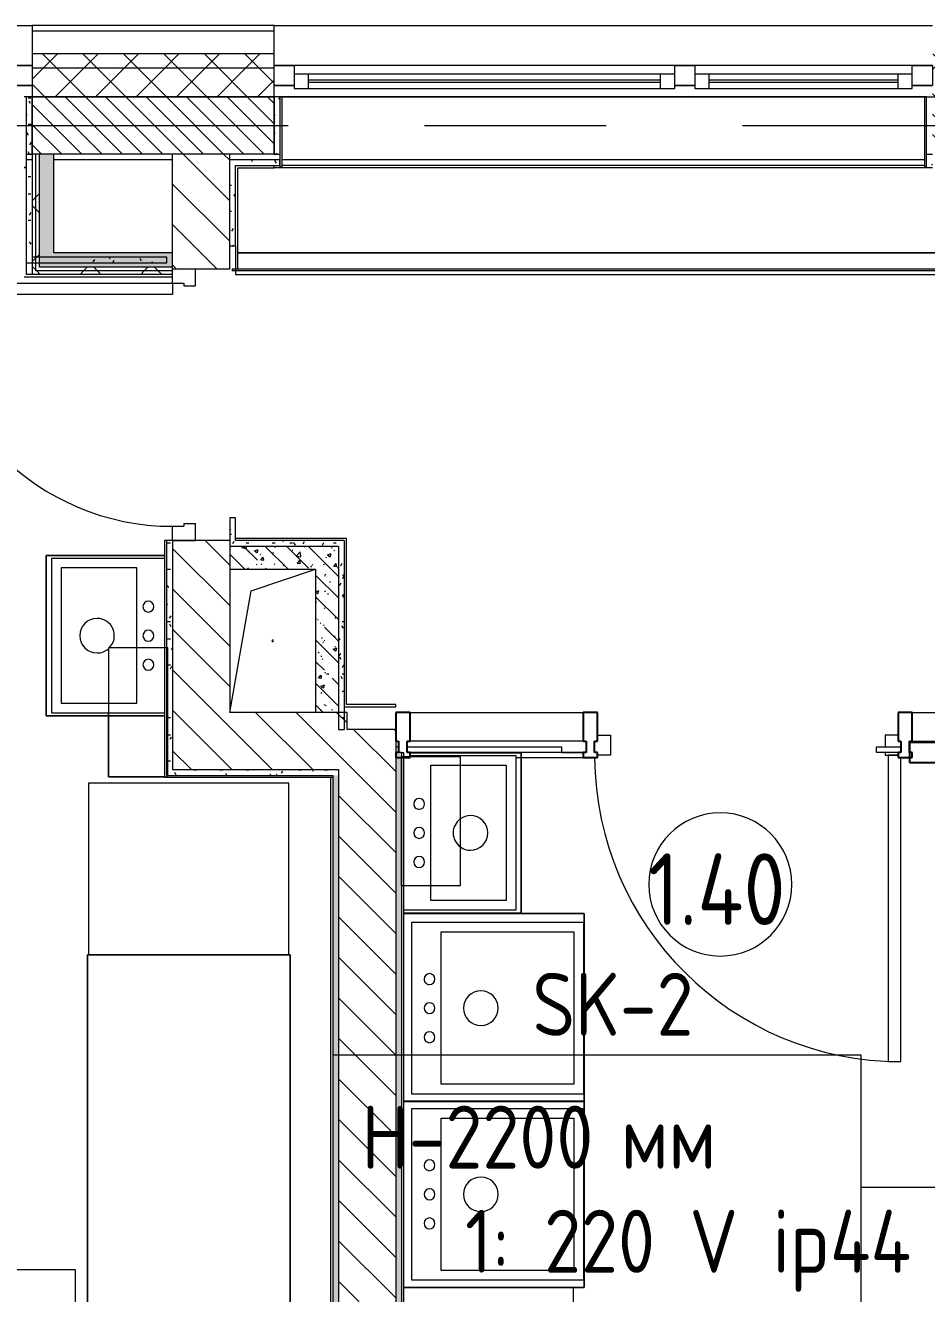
# Model space of a CAD drawing. Header units: millimetres. Extents: x 35881 to 234190, y -8553 to 29063.
# Drawn here: x 56836 to 59985, y 22920 to 27350 of the extents above; entities that cross this region are included whole.
import ezdxf

# ---------------------------------------------------------------- set-up
doc = ezdxf.new("R2010")
doc.units = ezdxf.units.MM
doc.linetypes.add('Осевая', pattern=[3175, 635, -476.25, 1587.5, -476.25])
for name, color, linetype, lineweight in [('A-AREA-IDEN', 7, 'Continuous', 9), ('A-DETL-GENF', 7, 'Continuous', 9), ('A-DOOR', 7, 'Continuous', 9), ('A-DOOR-1', 7, 'Continuous', 13), ('A-DOOR-FRAM', 7, 'Continuous', 13), ('A-GENM', 7, 'Continuous', 9), ('A-GLAZ', 7, 'Continuous', 9), ('A-GLAZ-1', 7, 'Continuous', 13), ('A-GLAZ-CURT', 7, 'Continuous', 9), ('A-GLAZ-CURT-1', 7, 'Continuous', 25), ('A-GLAZ-CWMG', 7, 'Continuous', 9), ('A-GLAZ-CWMG-1', 7, 'Continuous', 25), ('A-WALL', 7, 'Continuous', 9), ('E-ELEC-FIXT-IDEN', 7, 'Continuous', 9), ('I-WALL', 7, 'Continuous', 9), ('P-SANR-FIXT', 7, 'Continuous', 9), ('Оси-2', 7, 'Осевая', 9)]:
    doc.layers.add(name, color=color, linetype=linetype, lineweight=lineweight)
for name, color, linetype, lineweight, true_color in [('A-WALL-1', 7, 'Continuous', 9, 0x3c3c3c), ('A-WALL-FNSH-1', 7, 'Continuous', 9, 0x3c3c3c), ('I-FURN-1', 7, 'Continuous', 9, 0xf0f0f0)]:
    doc.layers.add(name, color=color, linetype=linetype, lineweight=lineweight, true_color=true_color)
doc.styles.add('GOST Common', font='GOST_Common.ttf', dxfattribs={"width": 0.9, "height": 220})
doc.styles.add('GOST Common_1', font='GOST_Common.ttf', dxfattribs={"width": 0.9, "height": 250})
pattern_1 = [(135, (0, 0), (-70.71068, -70.71068), [])]
pattern_2 = [(45, (0, 0), (-70.71068, 70.71068), []), (135, (0, 0), (-70.71068, -70.71068), [])]
pattern_3 = [(135, (0, 0), (-75.43415, -75.43415), [106.68, -17.78, 3.556, -17.78]), (135, (0, 75.39), (-75.43415, -75.43415), []), (50, (0, 0), (127.52922, -11.15758), [13.335, -146.685]), (355, (0, 0), (-24.66966, 133.74002), [10.668, -117.348]), (100.451, (10.63, -0.93), (102.85973, 122.58178), [11.333, -124.663]), (46.184, (0, 35.56), (189.75516, -29.43036), [20.002, -220.027]), (96.636, (15.81, 33.1), (166.1822, 173.1996), [17, -186.995]), (351.184, (0, 35.56), (166.18393, 173.1976), [16.002, -176.022]), (21, (17.78, 26.67), (106.13027, -71.58603), [13.335, -146.685]), (326, (17.78, 26.67), (43.26188, 128.93175), [10.668, -117.348]), (71.451, (26.62, 20.7), (149.39198, 57.34505), [11.333, -124.663]), (37.5, (0, 0), (2.162228, 59.188357), [3.353, -112.573, 3.353, -115.773, -117.792]), (37.5, (0, 0), (2.162228, 59.188357), [-235.052, 3.353, -114.44]), (7.5, (0, 0), (46.77386, 70.12615), [3.353, -64.567, 3.353, -109.906, -44.894]), (7.5, (0, 0), (46.77386, 70.12615), [-181.178, 3.353, -41.542]), (327.5, (-39.65, 0), (94.91367, -4.010093), [3.353, -41.097, 3.353, -135.331, -184.023]), (327.5, (-39.65, 0), (94.91367, -4.010093), [-183.134, 3.353, -180.67]), (317.5, (-57.43, 0), (103.69057, 17.79882), [3.353, -54.432, 3.353, -88.748, -130.683]), (317.5, (-57.43, 0), (103.69057, 17.79882), [-149.885, 3.353, -127.33])]
pattern_4 = [(0, (0, 0), (121.92, 30.48), [10.058, -81.382, 10.058, -81.382, -487.68]), (0, (0, 0), (121.92, 30.48), [-182.88, 10.058, -172.822, 10.058, -81.382, -213.36]), (0, (0, 0), (121.92, 30.48), [-457.2, 10.058, -50.902, 10.058, -142.342]), (120, (45.72, 15.24), (-87.356454, 90.345817), [10.058, -81.382, 10.058, -81.382, -487.68]), (120, (45.72, 15.24), (-87.356454, 90.345817), [-182.88, 10.058, -172.822, 10.058, -81.382, -213.36]), (120, (45.72, 15.24), (-87.356454, 90.345817), [-457.2, 10.058, -50.902, 10.058, -142.342]), (240, (60.96, 76.2), (-34.563546, -120.825817), [10.058, -81.382, 10.058, -81.382, -487.68]), (240, (60.96, 76.2), (-34.563546, -120.825817), [-182.88, 10.058, -172.822, 10.058, -81.382, -213.36]), (240, (60.96, 76.2), (-34.563546, -120.825817), [-457.2, 10.058, -50.902, 10.058, -142.342])]
pattern_5 = [(45, (0, 0), (-106.066, 106.066), []), (135, (0, 0), (-106.066, -106.066), [])]

# ---------------------------------------------------------------- blocks, each defined once
blk = doc.blocks.new('Прямоугольный импост - Импост структурный с накладкой - 160мм Темный-32302292-План размещения напольных электротехнических лючков и розеток 1 этажа в осях 12-23')
at = {"layer": 'A-GLAZ-CWMG-1'}
for p, q in [((-50, 40), (-50, 140)), ((-50, 140), (0, 140)), ((0, 140), (0, 40)), ((-40, 40), (-50, 40)), ((-50, -17), (-50, 0)), ((-50, 0), (-40, 0)), ((-40, 0), (-40, 40)), ((-10, 40), (-10, 0)), ((0, 40), (-10, 40)), ((-10, 0), (0, 0)), ((0, 0), (0, -17)), ((0, -17), (-50, -17))]:
    blk.add_line(p, q, dxfattribs=at)
blk = doc.blocks.new('110_Дверь_СКБ_1Ст_Внутренняя1 - Д-11л 950х2100-32173567-План размещения напольных электротехнических лючков и розеток 1 этажа в осях 12-23')
at = {"layer": 'A-DOOR'}
blk.add_arc((437.5, 100), 850, 90, 180, dxfattribs=at)
at = {"layer": 'A-DOOR-1'}
for p, q in [((437.5, 950), (397.5, 950)), ((397.5, 100), (397.5, 950)), ((437.5, 950), (437.5, 100)), ((437.5, 100), (397.5, 100))]:
    blk.add_line(p, q, dxfattribs=at)
at = {"layer": 'A-DOOR-FRAM'}
for p, q in [((-462.5, 100), (-462.5, 20)), ((-462.5, 100), (-412.5, 100)), ((-412.5, 100), (-412.5, 60)), ((437.5, 100), (437.5, 60)), ((437.5, 100), (487.5, 100)), ((487.5, 100), (487.5, 20)), ((-402.5, 60), (-412.5, 60)), ((-402.5, 60), (-402.5, 20)), ((427.5, 60), (427.5, 20)), ((437.5, 60), (427.5, 60)), ((-462.5, 20), (-402.5, 20)), ((427.5, 20), (487.5, 20))]:
    blk.add_line(p, q, dxfattribs=at)
blk = doc.blocks.new('PNS_Панель прямоугольная - Нр_Стекло - 40мм-32305525-План размещения напольных электротехнических лючков и розеток 1 этажа в осях 12-23')
at = {"layer": 'A-GLAZ'}
for p, q in [((-312.5, 0), (312.5, 0)), ((-227.5, 0), (-302.5, 0)), ((-302.5, -40), (302.5, -40))]:
    blk.add_line(p, q, dxfattribs=at)
blk = doc.blocks.new('Прямоугольный импост - Импост структурный с накладкой - 160мм Темный-32302294-План размещения напольных электротехнических лючков и розеток 1 этажа в осях 12-23')
at = {"layer": 'A-GLAZ-CWMG-1'}
for p, q in [((-25, 40), (-25, 140)), ((-25, 140), (25, 140)), ((25, 140), (25, 40)), ((-15, 40), (-25, 40)), ((-25, -17), (-25, 0)), ((-25, 0), (-15, 0)), ((-15, 0), (-15, 40)), ((15, 40), (15, 0)), ((25, 40), (15, 40)), ((15, 0), (25, 0)), ((25, 0), (25, -17)), ((25, -17), (-25, -17))]:
    blk.add_line(p, q, dxfattribs=at)
blk = doc.blocks.new('Дверь_Витражная_остекление_ - В-6 витраж-32305533-План размещения напольных электротехнических лючков и розеток 1 этажа в осях 12-23')
at = {"layer": 'A-DETL-GENF'}
for p, q in [((-490, 1080), (-535, 1080)), ((-535, 1080), (-535, 17)), ((-490, 10), (-490, 1080)), ((-525, 10), (-490, 10)), ((-480, 10), (-525, 10)), ((-480, 0), (-480, 10)), ((480, -60), (480, 10)), ((480, 10), (525, 10)), ((-480, -60), (-480, -20)), ((-525, -60), (-480, -60)), ((525, -60), (480, -60))]:
    blk.add_line(p, q, dxfattribs=at)
at = {"layer": 'A-DOOR'}
blk.add_line((-535, 1080), (-535, 17), dxfattribs=at)
blk.add_arc((-535, 10), 1070, 0.3759, 90, dxfattribs=at)
blk = doc.blocks.new('Прямоугольный импост - Импост структурный с накладкой - 160мм Темный-32305521-План размещения напольных электротехнических лючков и розеток 1 этажа в осях 12-23')
at = {"layer": 'A-GLAZ-CWMG'}
for p, q in [((58180, 24950), (58785, 24950)), ((58550, 24793), (58568.6, 24793)), ((58568.6, 24793), (58785, 24793))]:
    blk.add_line(p, q, dxfattribs=at)
blk = doc.blocks.new('120_Окно_СКБ_2Ст - 120_Окно_СКБ_2Ст 2100х2400 _мал створка справа_-19092174-План размещения напольных электротехнических лючков и розеток 1 этажа в осях 12-23')
at = {"layer": 'A-GLAZ'}
for p, q in [((1050, -5), (-1050, -5)), ((-1050, -75), (-980, -75)), ((-930, -55), (100, -55)), ((100, -65), (-930, -65)), ((150, -75), (220, -75)), ((270, -55), (930, -55)), ((930, -65), (270, -65)), ((980, -75), (1050, -75))]:
    blk.add_line(p, q, dxfattribs=at)
at = {"layer": 'A-GLAZ-1'}
for p, q in [((-1050, -75), (-1050, -5)), ((-1050, -5), (-980, -5)), ((-980, -5), (-980, -75)), ((150, -35), (-980, -35)), ((-980, -35), (-980, -85)), ((-930, -85), (-930, -35)), ((100, -85), (100, -35)), ((150, -75), (150, -5)), ((150, -5), (220, -5)), ((150, -85), (150, -35)), ((220, -5), (220, -75)), ((980, -35), (220, -35)), ((220, -35), (220, -85)), ((270, -85), (270, -35)), ((930, -85), (930, -35)), ((980, -75), (980, -5)), ((980, -5), (1050, -5)), ((980, -85), (980, -35)), ((1050, -5), (1050, -75)), ((-980, -75), (-1050, -75)), ((-980, -85), (150, -85)), ((220, -75), (150, -75)), ((220, -85), (980, -85)), ((1050, -75), (980, -75))]:
    blk.add_line(p, q, dxfattribs=at)
blk = doc.blocks.new('120_Окно_СКБ_2Ст - 120_Окно_СКБ_2Ст 2300х2400 _мал створка справа_-19949978-План размещения напольных электротехнических лючков и розеток 1 этажа в осях 12-23')
at = {"layer": 'A-GLAZ'}
for p, q in [((1150, -5), (-1150, -5)), ((-1150, -75), (-1080, -75)), ((-1030, -55), (200, -55)), ((200, -65), (-1030, -65)), ((250, -75), (320, -75)), ((370, -55), (1030, -55)), ((1030, -65), (370, -65)), ((1080, -75), (1150, -75))]:
    blk.add_line(p, q, dxfattribs=at)
at = {"layer": 'A-GLAZ-1'}
for p, q in [((-1150, -75), (-1150, -5)), ((-1150, -5), (-1080, -5)), ((-1080, -5), (-1080, -75)), ((250, -35), (-1080, -35)), ((-1080, -35), (-1080, -85)), ((-1030, -85), (-1030, -35)), ((200, -85), (200, -35)), ((250, -75), (250, -5)), ((250, -5), (320, -5)), ((250, -85), (250, -35)), ((320, -5), (320, -75)), ((1080, -35), (320, -35)), ((320, -35), (320, -85)), ((370, -85), (370, -35)), ((1030, -85), (1030, -35)), ((1080, -75), (1080, -5)), ((1080, -5), (1150, -5)), ((1080, -85), (1080, -35)), ((1150, -5), (1150, -75)), ((-1080, -75), (-1150, -75)), ((-1080, -85), (250, -85)), ((320, -75), (250, -75)), ((320, -85), (1080, -85)), ((1150, -75), (1080, -75))]:
    blk.add_line(p, q, dxfattribs=at)
blk = doc.blocks.new('GM_Отверстие прямоугольное _в плите_ - Отверстие-21958892-План размещения напольных электротехнических лючков и розеток 1 этажа в осях 12-23')
at = {"layer": 'A-GENM'}
for p, q in [((-75, 175), (150, 250)), ((-150, -250), (-75, 175))]:
    blk.add_line(p, q, dxfattribs=at)
for start, end in [(360, 180), (180, 360)]:
    blk.add_arc((0, 0), 2.5, start, end, dxfattribs=at)
blk = doc.blocks.new('Системная панель - Стекло - 70мм-32304938-План размещения напольных электротехнических лючков и розеток 1 этажа в осях 12-23')
at = {"layer": 'A-GLAZ-CURT'}
h = blk.add_hatch(dxfattribs=at)
h.set_pattern_fill('FP_56', color=256, style=0, pattern_type=2)
h.set_pattern_definition([(225, (60347.5, 24710), (282.8427, -282.8427), [200, -600]), (225, (60547.5, 24810), (282.8427, -282.8427), [600, -200]), (225, (60147.5, 24910), (282.8427, -282.8427), [200, -600])])
h.paths.add_polyline_path([(-322.5, 35), (-322.5, -35), (322.5, -35), (322.5, 35), (163.9, 35)])
at = {"layer": 'A-GLAZ-CURT-1'}
for p, q in [((322.5, 35), (-322.5, 35)), ((-322.5, 35), (-322.5, -35)), ((322.5, -35), (322.5, 35)), ((-322.5, -35), (322.5, -35))]:
    blk.add_line(p, q, dxfattribs=at)
blk = doc.blocks.new('Прямоугольный импост - Импост структурный с накладкой - 160мм Темный-32304618-План размещения напольных электротехнических лючков и розеток 1 этажа в осях 12-23')
at = {"layer": 'A-GLAZ-CWMG'}
for p, q in [((59935, 24950), (60560, 24950)), ((59935, 24845), (59935, 24850)), ((59935, 24850), (60560, 24850)), ((60560, 24850), (60560, 24845))]:
    blk.add_line(p, q, dxfattribs=at)
blk = doc.blocks.new('Стол базовый прямоугольный - 1_222п-25546298-План размещения напольных электротехнических лючков и розеток 1 этажа в осях 12-23')
at = {"layer": 'I-FURN-1'}
for p, q in [((350, 300), (-350, 300)), ((-350, 300), (-350, -300)), ((350, -300), (350, 300)), ((-350, -300), (350, -300))]:
    blk.add_line(p, q, dxfattribs=at)
blk = doc.blocks.new('Мойка кухонная - Мойка Steel Hammer SH R 5151 GLOWE 2-25614168-План размещения напольных электротехнических лючков и розеток 1 этажа в осях 12-23')
at = {"layer": 'P-SANR-FIXT'}
for p, q in [((-270, -5.7), (-270, -400)), ((270, -201.6), (270, -5.7)), ((43, -102.3), (-236.6, -102.3)), ((-236.6, -102.3), (-236.6, -366.4)), ((236.1, -102.3), (43, -102.3)), ((236.1, -201.6), (236.1, -102.3)), ((236.1, -366.4), (236.1, -201.6)), ((270, -400), (270, -201.6)), ((-236.6, -366.4), (236.1, -366.4)), ((-270, -400), (270, -400))]:
    blk.add_line(p, q, dxfattribs=at)
for centre, radius, start, end in [((-101.6, -61.9), 19, 90, 180), ((-101.6, -61.9), 19, 360, 90), ((0, -61.9), 19, 360, 180), ((101.6, -61.9), 19.1, 360, 180), ((-101.6, -61.9), 19, 180, 270), ((-101.6, -61.9), 19.1, 270, 360), ((0, -61.9), 19, 180, 360), ((101.6, -61.9), 19.1, 180, 360), ((0, -241.3), 60.5, 45, 180), ((0, -241.3), 60.5, 41.2611, 44.6965), ((0, -241.3), 60.5, 360, 41.2611), ((0, -241.3), 60.5, 180, 360)]:
    blk.add_arc(centre, radius, start, end, dxfattribs=at)
blk = doc.blocks.new('Стол базовый прямоугольный - 1_9п-25623437-План размещения напольных электротехнических лючков и розеток 1 этажа в осях 12-23')
at = {"layer": 'I-FURN-1'}
for p, q in [((550, 300), (-550, 300)), ((-550, 300), (-550, -292.9)), ((550, -292.9), (550, 300))]:
    blk.add_line(p, q, dxfattribs=at)
blk = doc.blocks.new('Мойка кухонная - Мойка Steel Hammer SH R 5151 GLOWE 2-25623856-План размещения напольных электротехнических лючков и розеток 1 этажа в осях 12-23')
at = {"layer": 'P-SANR-FIXT'}
for p, q in [((-270, 400), (270, 400)), ((-270, 30), (-270, 400)), ((270, 400), (270, 8)), ((-236.6, 366.4), (236.1, 366.4)), ((-236.6, 206.2), (-236.6, 366.4)), ((236.1, 366.4), (236.1, 102.3)), ((-236.6, 102.3), (-236.6, 206.2)), ((183.9, 102.3), (-236.6, 102.3)), ((236.1, 102.3), (183.9, 102.3))]:
    blk.add_line(p, q, dxfattribs=at)
for centre, radius, start, end in [((0, 241.3), 60.5, 0, 180), ((0, 241.3), 60.5, 180, 215.781), ((0, 241.3), 60.5, 324.219, 0), ((0, 241.3), 60.5, 216.2501, 324.219), ((-101.6, 61.9), 19, 90, 180), ((-101.6, 61.9), 19, 180, 270), ((-101.6, 61.9), 19.1, 0, 90), ((-101.6, 61.9), 19, 270, 0), ((0, 61.9), 19, 0, 180), ((0, 61.9), 19, 180, 0), ((101.6, 61.9), 19.1, 0, 180), ((101.6, 61.9), 19.1, 180, 0)]:
    blk.add_arc(centre, radius, start, end, dxfattribs=at)
blk = doc.blocks.new('Мойка кухонная - Мойка Steel Hammer SH R 5151 GLOWE 4-25623908-План размещения напольных электротехнических лючков и розеток 1 этажа в осях 12-23')
at = {"layer": 'P-SANR-FIXT'}
for p, q in [((-300, 600), (300, 600)), ((-300, 0), (-300, 600)), ((300, 600), (300, 0)), ((-266.6, 566.4), (266.1, 566.4)), ((-266.6, 102.3), (-266.6, 566.4)), ((266.1, 566.4), (266.1, 102.3)), ((266.1, 102.3), (-266.6, 102.3)), ((300, 0), (-300, 0))]:
    blk.add_line(p, q, dxfattribs=at)
for centre, radius, start, end in [((0, 241.3), 60.5, 0, 180), ((0, 241.3), 60.5, 180, 0), ((-101.6, 61.9), 19, 90, 180), ((-101.6, 61.9), 19, 180, 270), ((-101.6, 61.9), 19.1, 0, 90), ((-101.6, 61.9), 19, 270, 0), ((0, 61.9), 19, 0, 180), ((0, 61.9), 19, 180, 0), ((101.6, 61.9), 19.1, 0, 180), ((101.6, 61.9), 19.1, 180, 0)]:
    blk.add_arc(centre, radius, start, end, dxfattribs=at)
blk = doc.blocks.new('Зашивка приборов отопления9 - Зашивка приборов отопления-33277916-План размещения напольных электротехнических лючков и розеток 1 этажа в осях 12-23')
at = {"layer": 'A-WALL'}
for p, q in [((53977, 26880), (51733, 26880)), ((51578, 26555), (54132, 26555)), ((54132, 26555), (51578, 26555)), ((51570, 26500), (51570, 26480)), ((51570, 26480), (54132, 26480))]:
    blk.add_line(p, q, dxfattribs=at)
blk = doc.blocks.new('Марка_Помещения - Номер-25198446-План размещения напольных электротехнических лючков и розеток 1 этажа в осях 12-23')
at = {"layer": 'A-AREA-IDEN'}
for start, end in [(360, 180), (180, 360)]:
    blk.add_arc((0, 0), 2.5, start, end, dxfattribs=at)

msp = doc.modelspace()

# ---------------------------------------------------------------- hatches: boundary and pattern name
at = {"layer": 'A-WALL'}
h = msp.add_hatch(dxfattribs=at)
h.set_pattern_fill('FP_17', color=256, style=0, pattern_type=2)
h.set_pattern_definition(pattern_2)
h.paths.add_polyline_path([(84490.7, 27200), (84490.7, 27250), (80350, 27250), (80350, 27200)])
h.paths.add_polyline_path([(77250, 27200), (77250, 27250), (76350, 27250), (76350, 27200)])
h.paths.add_polyline_path([(74250, 27200), (74250, 27250), (72910, 27250), (72910, 27200), (73176.6, 27200)])
h.paths.add_polyline_path([(70810, 27200), (70810, 27250), (68210, 27250), (68210, 27200)])
h.paths.add_polyline_path([(67110, 27200), (67110, 27250), (66160, 27250), (66160, 27200)])
h.paths.add_polyline_path([(61060, 27200), (61060, 27250), (60005, 27250), (60005, 27200)])
h.paths.add_polyline_path([(57705, 27200), (57705, 27250), (56860, 27250), (56860, 27200)])
h.paths.add_polyline_path([(53860, 27200), (54760, 27200), (54760, 27250), (53860, 27250)])
h.paths.add_polyline_path([(51760, 27200), (51760, 27250), (50860, 27250), (50860, 27200)])
h.paths.add_polyline_path([(48760, 27200), (48760, 27250), (47660, 27250), (47660, 27200)])
h.paths.add_polyline_path([(44560, 27200), (44560, 27250), (42160, 27250), (42160, 27200), (44081, 27200)])
h = msp.add_hatch(dxfattribs=at)
h.set_pattern_fill('FP_17', color=256, style=0, pattern_type=2)
h.set_pattern_definition(pattern_2)
h.paths.add_polyline_path([(84490.7, 27100), (84490.7, 27200), (80350, 27200), (80350, 27100), (80650, 27100)])
h.paths.add_polyline_path([(77250, 27100), (77250, 27200), (76350, 27200), (76350, 27100), (76750, 27100)])
h.paths.add_polyline_path([(74250, 27100), (74250, 27200), (72910, 27200), (72910, 27100), (74040, 27100)])
h.paths.add_polyline_path([(70810, 27100), (70810, 27200), (68210, 27200), (68210, 27100), (70310, 27100)])
h.paths.add_polyline_path([(66760, 27100), (67110, 27100), (67110, 27200), (66160, 27200), (66160, 27100)])
h.paths.add_polyline_path([(61060, 27100), (61060, 27200), (60005, 27200), (60005, 27100), (60760, 27100)])
h.paths.add_polyline_path([(57705, 27100), (57705, 27200), (56860, 27200), (56860, 27100)])
h.paths.add_polyline_path([(54760, 27100), (54760, 27200), (53860, 27200), (53860, 27100), (54160, 27100)])
h.paths.add_polyline_path([(51760, 27100), (51760, 27200), (50860, 27200), (50860, 27100)])
h.paths.add_polyline_path([(48760, 27100), (48760, 27200), (47660, 27200), (47660, 27100), (48160, 27100)])
h.paths.add_polyline_path([(44560, 27100), (44560, 27200), (42160, 27200), (42160, 27100), (44081, 27100)])
h = msp.add_hatch(dxfattribs=at)
h.set_pattern_fill('FP_21', color=256, style=0, pattern_type=2)
h.set_pattern_definition([(135, (0, 0), (-35.35534, -35.35534), [])])
h.paths.add_polyline_path([(80450.5, 26900), (80650, 26900), (80650, 27100), (80350, 27100), (80350, 26900)])
h.paths.add_polyline_path([(76750, 26900), (76750, 27100), (76350, 27100), (76350, 26900)])
h.paths.add_polyline_path([(73540, 26900), (73540, 27100), (72910, 27100), (72910, 26900), (73176.6, 26900)])
h.paths.add_polyline_path([(74040, 26900), (74250, 26900), (74250, 27100), (74040, 27100), (74040, 27013.1)])
h.paths.add_polyline_path([(70267, 26900), (70310, 26900), (70310, 27100), (68206, 27100), (68206, 26900), (69539.7, 26900)])
h.paths.add_polyline_path([(67060, 26900), (67060, 27100), (66760, 27100), (66760, 26900)])
h.paths.add_polyline_path([(61060, 26900), (61060, 27100), (60760, 27100), (60760, 26900), (60811, 26900)])
h.paths.add_polyline_path([(60160, 26900), (60160, 27100), (60005, 27100), (60005, 26900), (60083.6, 26900)])
h.paths.add_polyline_path([(57550, 26900), (57705, 26900), (57705, 27100), (56860, 27100), (56860, 26900), (57537.7, 26900)])
h.paths.add_polyline_path([(53900.7, 26900), (54160, 26900), (54160, 27100), (53860, 27100), (53860, 26900)])
h.paths.add_polyline_path([(51354.9, 26900), (51760, 26900), (51760, 27100), (50860, 27100), (50860, 26900), (50991.2, 26900)])
h.paths.add_polyline_path([(47717.9, 26900), (48160, 26900), (48160, 27100), (47660, 27100), (47660, 26900)])
h.paths.add_polyline_path([(44560, 26900), (44560, 27100), (42760, 27100), (42760, 26900), (44081, 26900)])
at = {"layer": 'I-WALL'}
h = msp.add_hatch(dxfattribs=at)
h.set_pattern_fill('FP_58', color=256, style=0, pattern_type=2)
h.set_pattern_definition(pattern_4)
h.paths.add_polyline_path([(56860, 26900), (56860, 27100), (56840, 27100), (56840, 26900)])
h = msp.add_hatch(dxfattribs=at)
h.set_pattern_fill('FP_58', color=256, style=0, pattern_type=2)
h.set_pattern_definition(pattern_4)
h.paths.add_polyline_path([(57725, 26900), (57725, 27100), (57705, 27100), (57705, 26900)])
h = msp.add_hatch(dxfattribs=at)
h.set_pattern_fill('FP_60', color=256, style=0, pattern_type=2)
h.set_pattern_definition(pattern_5)
h.paths.add_polyline_path([(56872.5, 26480), (56872.5, 26900), (56860, 26900), (56860, 26480)])
h = msp.add_hatch(dxfattribs=at)
h.set_pattern_fill('FP_60', color=256, style=0, pattern_type=2)
h.set_pattern_definition(pattern_5)
h.paths.add_polyline_path([(56885, 26492.5), (56885, 26900), (56872.5, 26900), (56872.5, 26492.5)])
for points in [[(56935, 26505), (56935, 26900), (56885, 26900), (56885, 26505)], [(56935, 26505), (57350, 26505), (57350, 26555), (56935, 26555)]]:
    msp.add_hatch(color=256, dxfattribs=at).paths.add_polyline_path(points)
h = msp.add_hatch(dxfattribs=at)
h.set_pattern_fill('FP_20', color=256, style=0, pattern_type=2)
h.set_pattern_definition(pattern_1)
h.paths.add_polyline_path([(57350, 24750), (57550, 24750), (57550, 25550), (57350, 25550), (57350, 25186.3)])
h.paths.add_polyline_path([(57350, 26500), (57550, 26500), (57550, 26900), (57350, 26900)])
h = msp.add_hatch(dxfattribs=at)
h.set_pattern_fill('FP_58', color=256, style=0, pattern_type=2)
h.set_pattern_definition(pattern_4)
h.paths.add_polyline_path([(56860, 26540), (56860, 26880), (56840, 26880), (56840, 26540)])
h = msp.add_hatch(dxfattribs=at)
h.set_pattern_fill('FP_58', color=256, style=0, pattern_type=2)
h.set_pattern_definition(pattern_4)
h.paths.add_polyline_path([(60160, 26860), (60160, 26880), (59985, 26880), (59985, 26860), (60140, 26860)])
h.paths.add_polyline_path([(57725, 26860), (57725, 26880), (57550, 26880), (57550, 26860), (57578, 26860)])
h = msp.add_hatch(dxfattribs=at)
h.set_pattern_fill('FP_58', color=256, style=0, pattern_type=2)
h.set_pattern_definition(pattern_4)
h.paths.add_polyline_path([(57570, 25550), (57570, 25630), (57550, 25630), (57550, 25550)])
h.paths.add_polyline_path([(57570, 26580), (57570, 26860), (57550, 26860), (57550, 26580)])
h = msp.add_hatch(dxfattribs=at)
h.set_pattern_fill('FP_58', color=256, style=0, pattern_type=2)
h.set_pattern_definition(pattern_4)
h.paths.add_polyline_path([(57330, 26520), (57330, 26540), (56840, 26540), (56840, 26520), (57174, 26520)])
h = msp.add_hatch(dxfattribs=at)
h.set_pattern_fill('FP_60', color=256, style=0, pattern_type=2)
h.set_pattern_definition(pattern_5)
h.paths.add_polyline_path([(57350, 26492.5), (57350, 26505), (56885, 26505), (56885, 26492.5), (57174, 26492.5)])
h = msp.add_hatch(dxfattribs=at)
h.set_pattern_fill('FP_60', color=256, style=0, pattern_type=2)
h.set_pattern_definition(pattern_5)
h.paths.add_polyline_path([(56872.5, 26480), (57350, 26480), (57350, 26492.5), (56872.5, 26492.5)])
h = msp.add_hatch(dxfattribs=at)
h.set_pattern_fill('FP_58', color=256, style=0, pattern_type=2)
h.set_pattern_definition(pattern_4)
h.paths.add_polyline_path([(57330, 24750), (57350, 24750), (57350, 25550), (57330, 25550), (57330, 25186.3)])
h = msp.add_hatch(dxfattribs=at)
h.set_pattern_fill('FP_58', color=256, style=0, pattern_type=2)
h.set_pattern_definition(pattern_4)
h.paths.add_polyline_path([(57930, 25530), (57930, 25550), (57550, 25550), (57550, 25530), (57901.4, 25530)])
h = msp.add_hatch(dxfattribs=at)
h.set_pattern_fill('FP_22', color=256, style=0, pattern_type=2)
h.set_pattern_definition(pattern_3)
h.paths.add_polyline_path([(57850, 25450), (57850, 25530), (57550, 25530), (57550, 25450)])
h = msp.add_hatch(dxfattribs=at)
h.set_pattern_fill('FP_22', color=256, style=0, pattern_type=2)
h.set_pattern_definition(pattern_3)
h.paths.add_polyline_path([(57901.4, 24950), (57930, 24950), (57930, 25530), (57850, 25530), (57850, 24950)])
h = msp.add_hatch(dxfattribs=at)
h.set_pattern_fill('FP_58', color=256, style=0, pattern_type=2)
h.set_pattern_definition(pattern_4)
h.paths.add_polyline_path([(57950, 24890), (57950, 25550), (57930, 25550), (57930, 24890)])
h = msp.add_hatch(dxfattribs=at)
h.set_pattern_fill('FP_20', color=256, style=0, pattern_type=2)
h.set_pattern_definition(pattern_1)
h.paths.add_polyline_path([(57901.4, 24750), (57930, 24750), (57930, 24890), (57960, 24890), (57960, 24950), (57550, 24950), (57550, 24750)])
h = msp.add_hatch(dxfattribs=at)
h.set_pattern_fill('FP_20', color=256, style=0, pattern_type=2)
h.set_pattern_definition(pattern_1)
h.paths.add_polyline_path([(58130, 20720), (58130, 24890), (57930, 24890), (57930, 20720)])
h = msp.add_hatch(dxfattribs=at)
h.set_pattern_fill('FP_58', color=256, style=0, pattern_type=2)
h.set_pattern_definition(pattern_4)
h.paths.add_polyline_path([(58150, 18720), (58150, 19320), (58130, 19320), (58130, 18720)])
h.paths.add_polyline_path([(58150, 20420), (58150, 24810), (58130, 24810), (58130, 20420)])
h = msp.add_hatch(dxfattribs=at)
h.set_pattern_fill('FP_58', color=256, style=0, pattern_type=2)
h.set_pattern_definition(pattern_4)
h.paths.add_polyline_path([(57910, 24730), (57930, 24730), (57930, 24750), (57330, 24750), (57330, 24730), (57901.4, 24730)])
h = msp.add_hatch(dxfattribs=at)
h.set_pattern_fill('FP_58', color=256, style=0, pattern_type=2)
h.set_pattern_definition(pattern_4)
h.paths.add_polyline_path([(57930, 20740), (57930, 24730), (57910, 24730), (57910, 20740)])

# ---------------------------------------------------------------- linework, layer by layer
at = {"layer": 'A-WALL'}
for p, q in [((54760, 27350), (56860, 27350)), ((57705, 27350), (60005, 27350)), ((57705, 27330), (56860, 27330)), ((57705, 27250), (56860, 27250)), ((57705, 27200), (56860, 27200)), ((57705, 27100), (56860, 27100)), ((56860, 27100), (57705, 27100)), ((59977, 27100), (57733, 27100)), ((59985, 27100), (61060, 27100)), ((56872.5, 26492.5), (56872.5, 26900)), ((56885, 26505), (56885, 26900)), ((56840, 26520), (56840, 26880)), ((57570, 26580), (57570, 26860)), ((57350, 26505), (56885, 26505)), ((57350, 26492.5), (56872.5, 26492.5)), ((57350, 25550), (57350, 24750)), ((57950, 25550), (57950, 24890)), ((57930, 24890), (57950, 24890)), ((58150, 24809), (58150, 20420)), ((57330, 24730), (57910, 24730)), ((57910, 24730), (57910, 20740))]:
    msp.add_line(p, q, dxfattribs=at)
at = {"layer": 'A-WALL-1'}
for p, q in [((56860, 27330), (56860, 27100)), ((57705, 27100), (57705, 27330)), ((56860, 27100), (56840, 27100)), ((56860, 27100), (56860, 26480)), ((56860, 26900), (56860, 27100)), ((57705, 26900), (57705, 27100)), ((57725, 27100), (57705, 27100)), ((57705, 27100), (57705, 26900)), ((56840, 26900), (56860, 26900)), ((57705, 26900), (56860, 26900)), ((56935, 26555), (56935, 26900)), ((57350, 26480), (57350, 26900)), ((57550, 26500), (57550, 26900)), ((57705, 26900), (57725, 26900)), ((59985, 26900), (60005, 26900)), ((56860, 26880), (56840, 26880)), ((57725, 26880), (57550, 26880)), ((57570, 26860), (57725, 26860)), ((57725, 26860), (57725, 26880)), ((57330, 26540), (56860, 26540)), ((57350, 26555), (56935, 26555)), ((57330, 26520), (57330, 26540)), ((57550, 26580), (57570, 26580)), ((56840, 26520), (57330, 26520)), ((57350, 26500), (57550, 26500)), ((57570, 25630), (57550, 25630)), ((57550, 25630), (57550, 24950)), ((57570, 25550), (57570, 25630)), ((57550, 25550), (57330, 25550)), ((57930, 25530), (57550, 25530)), ((57950, 25550), (57570, 25550)), ((57930, 25530), (57930, 24890)), ((57550, 25450), (57850, 25450)), ((57850, 25450), (57850, 24950)), ((57960, 24950), (57550, 24950)), ((57960, 24890), (57960, 24950)), ((58130, 24890), (57960, 24890)), ((58130, 24890), (58130, 20420)), ((58150, 24810), (58130, 24810)), ((58150, 24809), (58150, 24810)), ((57350, 24750), (57930, 24750)), ((57930, 24750), (57930, 20720))]:
    msp.add_line(p, q, dxfattribs=at)
at = {"layer": 'A-WALL-FNSH-1'}
for p, q in [((57705, 27350), (56860, 27350)), ((56860, 27350), (56860, 27330)), ((57705, 27330), (57705, 27350)), ((56840, 27100), (56832, 27100)), ((56840, 26855), (56840, 27100)), ((57733, 27100), (57725, 27100)), ((57725, 27100), (57725, 26856)), ((57733, 26856), (57733, 27100)), ((59985, 27100), (59977, 27100)), ((59977, 27100), (59977, 26856)), ((59985, 26856), (59985, 27100)), ((56832, 26855), (56840, 26855)), ((56840, 26852), (56832, 26852)), ((57578, 26852), (57705, 26852)), ((57578, 26500), (57578, 26852)), ((57705, 26852), (57705, 26860)), ((57725, 26856), (57733, 26856)), ((59977, 26856), (59985, 26856)), ((57570, 26580), (57570, 26500)), ((56840, 26480), (56840, 26520)), ((57570, 26500), (57578, 26500)), ((56832, 26472), (57350, 26472)), ((57350, 26480), (56840, 26480)), ((57350, 26472), (57350, 26480)), ((57330, 25550), (57322, 25550)), ((57322, 25550), (57322, 24722)), ((57330, 24730), (57330, 25550)), ((57958, 25558), (57570, 25558)), ((57958, 24978), (57958, 25558)), ((57950, 24970), (58130, 24970)), ((58130, 24978), (57958, 24978)), ((58130, 24970), (58130, 24978)), ((58158, 24809), (58150, 24809)), ((58158, 20420), (58158, 24809)), ((57910, 24722), (57322, 24722)), ((57902, 24722), (57902, 20748))]:
    msp.add_line(p, q, dxfattribs=at)
at = {"layer": 'E-ELEC-FIXT-IDEN'}
msp.add_line((60510, 23289.8), (59755.2, 23289.8), dxfattribs=at)
at = {"layer": 'E-ELEC-FIXT-IDEN', "flags": 128}
for points in [[(57911.8, 23753.8), (59755.2, 23753.8), (59755.2, 22825.8), (57911.8, 22825.8)], [(55167.1, 23003.3), (57010.5, 23003.3), (57010.5, 22075.3), (55167.1, 22075.3)]]:
    msp.add_lwpolyline(points, close=True, dxfattribs=at)
at = {"layer": 'I-FURN-1'}
for p, q in [((57322, 25498), (56909.1, 25498)), ((56909.1, 25498), (56909.1, 24937.8)), ((56909.1, 24937.8), (56909.1, 25498)), ((56909.1, 25498), (57322, 25498)), ((57333.9, 25175), (57126.1, 25175)), ((57126.1, 25175), (57126.1, 24725)), ((57333.9, 24725), (57333.9, 25175)), ((57126.1, 24937.8), (57126.1, 24948)), ((56909.1, 24937.8), (57126.1, 24937.8)), ((57126.1, 24937.8), (56909.1, 24937.8)), ((57126.1, 24937.8), (57322, 24937.8)), ((57322, 24937.8), (57126.1, 24937.8)), ((57126.1, 24725), (57126.1, 24937.8)), ((58356.2, 24795), (58148.5, 24795)), ((58148.5, 24795), (58148.5, 24345)), ((58568.6, 24808.9), (58180, 24808.9)), ((58180, 24808.9), (58568.6, 24808.9)), ((58356.2, 24345), (58356.2, 24795)), ((58568.6, 24248.7), (58568.6, 24808.9)), ((58568.6, 24808.9), (58568.6, 24248.7)), ((57126.1, 24725), (57333.9, 24725)), ((57322, 24725), (57126.1, 24725)), ((58148.5, 24345), (58356.2, 24345)), ((58158, 24248.7), (58568.6, 24248.7)), ((58568.6, 24248.7), (58158, 24248.7)), ((58788.1, 24247.7), (58158, 24247.7)), ((58158, 24247.7), (58788.1, 24247.7)), ((58788.1, 23591.9), (58788.1, 24247.7)), ((58788.1, 24247.7), (58788.1, 23591.9)), ((57056.2, 24103.4), (57053.6, 24103.4)), ((57053.6, 24103.4), (57053.6, 22760.8)), ((57053.6, 22760.8), (57053.6, 24103.4)), ((57053.6, 24103.4), (57056.2, 24103.4)), ((57756.2, 24103.4), (57056.2, 24103.4)), ((57056.2, 24103.4), (57756.2, 24103.4)), ((57760.7, 24103.4), (57756.2, 24103.4)), ((57756.2, 24103.4), (57760.7, 24103.4)), ((57760.7, 22760.8), (57760.7, 24103.4)), ((57760.7, 24103.4), (57760.7, 22760.8)), ((58158, 23591.9), (58788.1, 23591.9)), ((58788.1, 23591.9), (58158, 23591.9)), ((58788.1, 23590.9), (58158, 23590.9)), ((58158, 23590.9), (58788.1, 23590.9)), ((58788.1, 22941.4), (58788.1, 23590.9)), ((58788.1, 23590.9), (58788.1, 22941.4)), ((58158, 22941.4), (58788.1, 22941.4)), ((58788.1, 22941.4), (58158, 22941.4))]:
    msp.add_line(p, q, dxfattribs=at)
at = {"layer": 'I-WALL'}
for p, q in [((57733, 27100), (59977, 27100)), ((57350, 26880), (56935, 26880)), ((60005, 26852), (57705, 26852)), ((59977, 26880), (57733, 26880)), ((59977, 26860), (57733, 26860)), ((57558, 26500), (57570, 26500)), ((57558, 26500), (57558, 26492)), ((57578, 26500), (60132, 26500)), ((60132, 26492), (57558, 26492)), ((58130, 24830), (58140, 24830)), ((58170, 24830), (58710, 24830)), ((58710, 24810), (58710, 24830)), ((59810, 24830), (59895, 24830)), ((59810, 24810), (59810, 24830)), ((58710, 24810), (58180, 24810)), ((59885, 24810), (59810, 24810))]:
    msp.add_line(p, q, dxfattribs=at)
at = {"layer": 'Оси-2'}
msp.add_line((39180.8, 27000), (82200, 27000), dxfattribs=at)

# ---------------------------------------------------------------- block references
at = {"layer": 'A-AREA-IDEN', "xscale": 99.99999999999993, "yscale": 99.99999999999993, "zscale": 99.99999999999993}
msp.add_blockref('Марка_Помещения - Номер-25198446-План размещения напольных электротехнических лючков и розеток 1 этажа в осях 12-23', (59264, 24349), dxfattribs=at)
at = {"layer": 'A-DOOR'}
for name, p, rotation in [('110_Дверь_СКБ_1Ст_Внутренняя1 - Д-11л 950х2100-32173567-План размещения напольных электротехнических лючков и розеток 1 этажа в осях 12-23', (57450, 26012.5), 89.99999999999991), ('Дверь_Витражная_остекление_ - В-6 витраж-32305533-План размещения напольных электротехнических лючков и розеток 1 этажа в осях 12-23', (59360, 24810), 180)]:
    msp.add_blockref(name, p, dxfattribs=dict(at, rotation=rotation))
at = {"layer": 'A-GENM'}
msp.add_blockref('GM_Отверстие прямоугольное _в плите_ - Отверстие-21958892-План размещения напольных электротехнических лючков и розеток 1 этажа в осях 12-23', (57700, 25200), dxfattribs=at)
at = {"layer": 'A-GLAZ'}
for name, p in [('120_Окно_СКБ_2Ст - 120_Окно_СКБ_2Ст 2100х2400 _мал створка справа_-19092174-План размещения напольных электротехнических лючков и розеток 1 этажа в осях 12-23', (55810, 27215)), ('120_Окно_СКБ_2Ст - 120_Окно_СКБ_2Ст 2300х2400 _мал створка справа_-19949978-План размещения напольных электротехнических лючков и розеток 1 этажа в осях 12-23', (58855, 27215))]:
    msp.add_blockref(name, p, dxfattribs=at)
at = {"layer": 'A-GLAZ', "rotation": 180}
msp.add_blockref('PNS_Панель прямоугольная - Нр_Стекло - 40мм-32305525-План размещения напольных электротехнических лючков и розеток 1 этажа в осях 12-23', (58482.5, 24810), dxfattribs=at)
at = {"layer": 'A-GLAZ-CURT', "rotation": 180}
msp.add_blockref('Системная панель - Стекло - 70мм-32304938-План размещения напольных электротехнических лючков и розеток 1 этажа в осях 12-23', (60247.5, 24810), dxfattribs=at)
at = {"layer": 'A-GLAZ-CWMG', "extrusion": (0, 0, -1)}
for name, p in [('Прямоугольный импост - Импост структурный с накладкой - 160мм Темный-32302292-План размещения напольных электротехнических лючков и розеток 1 этажа в осях 12-23', (-58130, 24810)), ('Прямоугольный импост - Импост структурный с накладкой - 160мм Темный-32302294-План размещения напольных электротехнических лючков и розеток 1 этажа в осях 12-23', (-58810, 24810)), ('Прямоугольный импост - Импост структурный с накладкой - 160мм Темный-32302294-План размещения напольных электротехнических лючков и розеток 1 этажа в осях 12-23', (-59910, 24810))]:
    msp.add_blockref(name, p, dxfattribs=at)
at = {"layer": 'A-GLAZ-CWMG'}
for name in ['Прямоугольный импост - Импост структурный с накладкой - 160мм Темный-32305521-План размещения напольных электротехнических лючков и розеток 1 этажа в осях 12-23', 'Прямоугольный импост - Импост структурный с накладкой - 160мм Темный-32304618-План размещения напольных электротехнических лючков и розеток 1 этажа в осях 12-23']:
    msp.add_blockref(name, (0, 0), dxfattribs=at)
at = {"layer": 'A-WALL'}
msp.add_blockref('Зашивка приборов отопления9 - Зашивка приборов отопления-33277916-План размещения напольных электротехнических лючков и розеток 1 этажа в осях 12-23', (6000, 0), dxfattribs=at)
at = {"layer": 'I-FURN-1'}
msp.add_blockref('Стол базовый прямоугольный - 1_222п-25546298-План размещения напольных электротехнических лючков и розеток 1 этажа в осях 12-23', (57406.2, 24403.3), dxfattribs=at)
at = {"layer": 'I-FURN-1', "rotation": 270.0000000000002}
msp.add_blockref('Стол базовый прямоугольный - 1_9п-25623437-План размещения напольных электротехнических лючков и розеток 1 этажа в осях 12-23', (58450.9, 22390), dxfattribs=at)
at = {"layer": 'P-SANR-FIXT'}
for name, p, rotation in [('Мойка кухонная - Мойка Steel Hammer SH R 5151 GLOWE 2-25614168-План размещения напольных электротехнических лючков и розеток 1 этажа в осях 12-23', (57327.7, 25218), 269.999999999999), ('Мойка кухонная - Мойка Steel Hammer SH R 5151 GLOWE 2-25623856-План размещения напольных электротехнических лючков и розеток 1 этажа в осях 12-23', (58150, 24528.9), 270.000000000001), ('Мойка кухонная - Мойка Steel Hammer SH R 5151 GLOWE 4-25623908-План размещения напольных электротехнических лючков и розеток 1 этажа в осях 12-23', (58186.2, 23916.9), 270.0000000000004), ('Мойка кухонная - Мойка Steel Hammer SH R 5151 GLOWE 4-25623908-План размещения напольных электротехнических лючков и розеток 1 этажа в осях 12-23', (58186.2, 23266.4), 270.0000000000004)]:
    msp.add_blockref(name, p, dxfattribs=dict(at, rotation=rotation))

# ---------------------------------------------------------------- texts
at = {"layer": 'A-AREA-IDEN', "insert": (59013.1, 24457.5), "char_height": 250, "width": 627.721, "attachment_point": 1, "style": 'GOST Common_1'}
msp.add_mtext('1.40', dxfattribs=at)
at = {"layer": 'E-ELEC-FIXT-IDEN', "char_height": 220, "attachment_point": 1, "style": 'GOST Common'}
for s, insert, width in [('SK-2', (58607.6, 24040.2), 707.088), ('H-2200 ', (58011.8, 23576.2), 1096.708), ('мм', (58916.7, 23576.2), 375.19), ('   1: 220 V ip44', (58011.8, 23212.4), 1984.177)]:
    msp.add_mtext(s, dxfattribs=dict(at, insert=insert, width=width))

doc.saveas('drawing.dxf')
